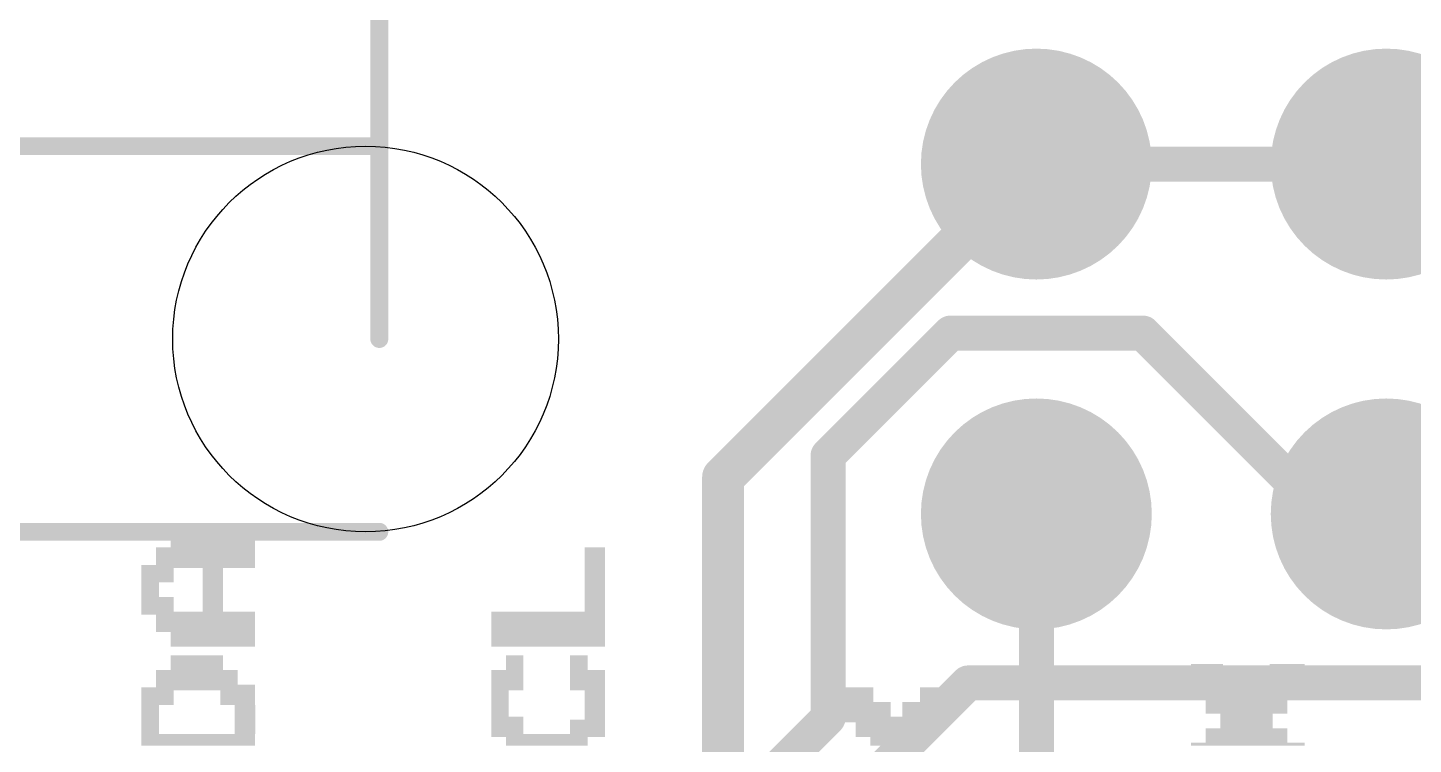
# Model space of a CAD drawing. Extents: x -8 to 72.9, y -20.5 to 38.
# Drawn here: x 1.05 to 11.11, y 23.56 to 28.76 of the extents above; entities that cross this region are included whole.
import ezdxf

# ---------------------------------------------------------------- set-up
doc = ezdxf.new("R2010")
doc.units = 0
for name, color, linetype in [('1', 12, 'CONTINUOUS'), ('16', 132, 'CONTINUOUS'), ('17', 110, 'CONTINUOUS'), ('20', 4, 'CONTINUOUS'), ('203', 40, 'CONTINUOUS'), ('47', 253, 'CONTINUOUS')]:
    doc.layers.add(name, color=color, linetype=linetype)

# ---------------------------------------------------------------- blocks, each defined once
blk = doc.blocks.new('ROUNDP')
at = {"const_width": 0.5}
blk.add_lwpolyline([(0, -0.25, 1), (0, 0.25, 1), (0, -0.25)], format="xyb", dxfattribs=at)
blk = doc.blocks.new('RECT')
blk.add_solid([(-0.5, -0.5), (0.5, -0.5), (-0.5, 0.5), (0.5, 0.5)])

msp = doc.modelspace()

# ---------------------------------------------------------------- linework, layer by layer
at = {"layer": '1', "const_width": 0.254}
for points in [[(8.37, 27.77), (10.91, 27.77)], [(6.858, 25.654), (7.747, 26.543)], [(7.747, 26.543), (9.144, 26.543)], [(9.144, 26.543), (10.457, 25.23)], [(6.858, 23.749), (6.858, 25.654)], [(10.457, 25.23), (10.91, 25.23)], [(5.207, 21.336), (7.874, 24.003)], [(7.874, 24.003), (11.557, 24.003)], [(5.842, 22.733), (6.858, 23.749)]]:
    msp.add_lwpolyline(points, dxfattribs=at)
at = {"layer": '1', "const_width": 0.127}
for points in [[(8.37, 27.8335, 1), (8.37, 27.7065)], [(10.91, 27.7065, 1), (10.91, 27.8335)], [(7.747, 26.6065, 1), (7.747, 26.4795)], [(7.7919, 26.4981, 1), (7.7021, 26.5879)], [(9.1889, 26.5879, 1), (9.0991, 26.4981)], [(9.144, 26.4795, 1), (9.144, 26.6065)], [(6.9215, 25.654, 1), (6.7945, 25.654)], [(6.8131, 25.6989, 1), (6.9029, 25.6091)], [(10.457, 25.2935, 1), (10.457, 25.1665)], [(10.91, 25.1665, 1), (10.91, 25.2935)], [(10.4121, 25.1851, 1), (10.5019, 25.2749)], [(7.874, 24.0665, 1), (7.874, 23.9395)], [(7.9189, 23.9581, 1), (7.8291, 24.0479)], [(6.9029, 23.7041, 1), (6.8131, 23.7939)], [(6.7945, 23.749, 1), (6.9215, 23.749)]]:
    msp.add_lwpolyline(points, format="xyb", dxfattribs=at)
at = {"layer": '16'}
for points, const_width in [([(8.37, 27.77), (6.096, 25.496)], 0.3048), ([(6.096, 25.496), (6.096, 20.32)], 0.3048), ([(8.37, 25.23), (8.37, 22.237)], 0.254)]:
    msp.add_lwpolyline(points, dxfattribs=dict(at, const_width=const_width))
for points, const_width in [([(8.4239, 27.7161, 1), (8.3161, 27.8239)], 0.1524), ([(6.1722, 25.496, 1), (6.0198, 25.496)], 0.1524), ([(6.0421, 25.5499, 1), (6.1499, 25.4421)], 0.1524), ([(8.4335, 25.23, 1), (8.3065, 25.23)], 0.127)]:
    msp.add_lwpolyline(points, format="xyb", dxfattribs=dict(at, const_width=const_width))
at = {"layer": '20'}
msp.add_circle((3.5, 26.5), 1.4, dxfattribs=at)
msp.add_arc((3, 27), 3, 90, 180, dxfattribs=at)
at = {"layer": '47', "const_width": 0.13}
for points in [[(3.6, 26.5), (3.6, 33.65)], [(3.6, 27.9), (-4.45, 27.9)], [(3.6, 25.1), (-4.45, 25.1)]]:
    msp.add_lwpolyline(points, dxfattribs=at)
at = {"layer": '47', "const_width": 0.065}
for points in [[(3.6, 27.8675, 1), (3.6, 27.9325)], [(3.5675, 26.5, 1), (3.6325, 26.5)], [(3.6, 25.0675, 1), (3.6, 25.1325)]]:
    msp.add_lwpolyline(points, format="xyb", dxfattribs=at)

# ---------------------------------------------------------------- block references
at = {"layer": '17', "xscale": 1.6764, "yscale": 1.6764}
for p in [(8.37, 27.77), (8.37, 27.77), (10.91, 27.77), (10.91, 27.77), (8.37, 25.23), (8.37, 25.23), (10.91, 25.23), (10.91, 25.23)]:
    msp.add_blockref('ROUNDP', p, dxfattribs=at)
at = {"layer": '203', "yscale": 0.0212}
for p, xscale in [((2.3917, 25.0815), 0.6138), ((2.3917, 25.0603), 0.6138), ((2.3917, 25.0392), 0.6138), ((2.3388, 24.9757), 0.7196), ((2.3388, 24.9545), 0.7196), ((2.3917, 25.018), 0.6138), ((2.3917, 24.9968), 0.6138), ((5.1645, 24.9757), 0.1482), ((5.1645, 24.9545), 0.1482), ((2.2859, 24.8487), 0.8255), ((2.3388, 24.9333), 0.7196), ((2.3388, 24.9122), 0.7196), ((2.3388, 24.891), 0.7196), ((2.3388, 24.8698), 0.7196), ((5.1645, 24.9333), 0.1482), ((5.1645, 24.9122), 0.1482), ((5.1645, 24.891), 0.1482), ((5.1645, 24.8698), 0.1482), ((5.1645, 24.8487), 0.1482), ((1.9896, 24.8275), 0.2328), ((1.9896, 24.8063), 0.2328), ((1.9896, 24.7852), 0.2328), ((1.9896, 24.764), 0.2328), ((1.9896, 24.7428), 0.2328), ((2.3917, 24.8275), 0.1482), ((2.3917, 24.8063), 0.1482), ((2.3917, 24.7852), 0.1482), ((2.3917, 24.764), 0.1482), ((2.3917, 24.7428), 0.1482), ((5.1645, 24.8275), 0.1482), ((5.1645, 24.8063), 0.1482), ((5.1645, 24.7852), 0.1482), ((5.1645, 24.764), 0.1482), ((5.1645, 24.7428), 0.1482), ((1.9367, 24.7217), 0.127), ((1.9367, 24.7005), 0.127), ((1.9367, 24.6793), 0.127), ((1.9367, 24.6582), 0.127), ((1.9367, 24.637), 0.127), ((2.3917, 24.7217), 0.1482), ((2.3917, 24.7005), 0.1482), ((2.3917, 24.6793), 0.1482), ((2.3917, 24.6582), 0.1482), ((2.3917, 24.637), 0.1482), ((5.1645, 24.7217), 0.1482), ((5.1645, 24.7005), 0.1482), ((5.1645, 24.6793), 0.1482), ((5.1645, 24.6582), 0.1482), ((5.1645, 24.637), 0.1482), ((1.9896, 24.6158), 0.2328), ((1.9896, 24.5947), 0.2328), ((1.9896, 24.5735), 0.2328), ((1.9896, 24.5524), 0.2328), ((2.3917, 24.6158), 0.1482), ((2.3917, 24.5947), 0.1482), ((2.3917, 24.5735), 0.1482), ((2.3917, 24.5524), 0.1482), ((5.1645, 24.6158), 0.1482), ((5.1645, 24.5947), 0.1482), ((5.1645, 24.5735), 0.1482), ((5.1645, 24.5524), 0.1482), ((2.2859, 24.51), 0.8255), ((1.9896, 24.5312), 0.2328), ((2.3388, 24.4889), 0.7196), ((2.3388, 24.4677), 0.7196), ((2.3388, 24.4465), 0.7196), ((2.3917, 24.5312), 0.1482), ((4.8258, 24.51), 0.8255), ((4.8258, 24.4889), 0.8255), ((4.8258, 24.4677), 0.8255), ((4.8258, 24.4465), 0.8255), ((5.1645, 24.5312), 0.1482), ((2.3388, 24.4254), 0.7196), ((2.3388, 24.4042), 0.7196), ((2.3388, 24.383), 0.7196), ((2.3917, 24.3619), 0.6138), ((2.3917, 24.3407), 0.6138), ((4.8258, 24.4254), 0.8255), ((4.8258, 24.4042), 0.8255), ((4.8258, 24.383), 0.8255), ((4.8258, 24.3619), 0.8255), ((4.8258, 24.3407), 0.8255), ((2.3917, 24.3195), 0.6138), ((2.3917, 24.2984), 0.6138), ((2.3917, 24.2772), 0.6138), ((4.8258, 24.3195), 0.8255), ((4.8258, 24.2984), 0.8255), ((4.8258, 24.2772), 0.8255), ((2.2753, 24.1925), 0.381), ((2.2753, 24.1714), 0.381), ((2.2753, 24.1502), 0.381), ((4.5824, 24.1925), 0.127), ((4.5824, 24.1714), 0.127), ((4.5824, 24.1502), 0.127), ((5.048, 24.1925), 0.127), ((5.048, 24.1714), 0.127), ((5.048, 24.1502), 0.127), ((2.2753, 24.0867), 0.5926), ((2.2753, 24.0655), 0.5926), ((2.2753, 24.0444), 0.5926), ((2.2753, 24.129), 0.381), ((2.2753, 24.1079), 0.381), ((4.5295, 24.0867), 0.2328), ((4.5295, 24.0655), 0.2328), ((4.5295, 24.0444), 0.2328), ((4.5824, 24.129), 0.127), ((4.5824, 24.1079), 0.127), ((5.048, 24.129), 0.127), ((5.048, 24.1079), 0.127), ((5.1115, 24.0867), 0.254), ((5.1115, 24.0655), 0.254), ((5.1115, 24.0444), 0.254), ((9.6093, 24.129), 0.2328), ((9.6093, 24.1079), 0.2328), ((9.6093, 24.0867), 0.2328), ((9.6093, 24.0655), 0.2328), ((9.6093, 24.0444), 0.2328), ((10.1913, 24.129), 0.254), ((10.1913, 24.1079), 0.254), ((10.1913, 24.0867), 0.254), ((10.1913, 24.0655), 0.254), ((10.1913, 24.0444), 0.254), ((2.2859, 23.9597), 0.8255), ((1.9896, 23.9385), 0.2328), ((2.2753, 24.0232), 0.5926), ((2.2753, 24.002), 0.5926), ((2.3388, 23.9809), 0.7196), ((2.5716, 23.9385), 0.254), ((4.5295, 24.0232), 0.2328), ((4.5295, 24.002), 0.2328), ((4.5295, 23.9809), 0.2328), ((4.5295, 23.9597), 0.2328), ((4.4766, 23.9385), 0.127), ((5.1115, 24.0232), 0.254), ((5.1115, 24.002), 0.254), ((5.1115, 23.9809), 0.254), ((5.1115, 23.9597), 0.254), ((5.1645, 23.9385), 0.1482), ((7.0694, 23.9597), 0.2328), ((7.0694, 23.9385), 0.2328), ((7.6514, 23.9597), 0.254), ((7.6514, 23.9385), 0.254), ((9.6728, 24.0232), 0.3598), ((9.6728, 24.002), 0.3598), ((9.6728, 23.9809), 0.3598), ((9.6728, 23.9597), 0.3598), ((9.6728, 23.9385), 0.3598), ((10.1278, 24.0232), 0.381), ((10.1278, 24.002), 0.381), ((10.1278, 23.9809), 0.381), ((10.1278, 23.9597), 0.381), ((10.1278, 23.9385), 0.381), ((1.9896, 23.9174), 0.2328), ((1.9896, 23.8962), 0.2328), ((1.9896, 23.875), 0.2328), ((1.9896, 23.8539), 0.2328), ((1.9367, 23.8327), 0.127), ((2.5716, 23.9174), 0.254), ((2.5716, 23.8962), 0.254), ((2.5716, 23.875), 0.254), ((2.5716, 23.8539), 0.254), ((2.6246, 23.8327), 0.1482), ((4.4766, 23.9174), 0.127), ((4.4766, 23.8962), 0.127), ((4.4766, 23.875), 0.127), ((4.4766, 23.8539), 0.127), ((4.4766, 23.8327), 0.127), ((5.1645, 23.9174), 0.1482), ((5.1645, 23.8962), 0.1482), ((5.1645, 23.875), 0.1482), ((5.1645, 23.8539), 0.1482), ((5.1645, 23.8327), 0.1482), ((7.0694, 23.9174), 0.2328), ((7.0694, 23.8962), 0.2328), ((7.0694, 23.875), 0.2328), ((7.1329, 23.8539), 0.3598), ((7.1329, 23.8327), 0.3598), ((7.5879, 23.8539), 0.381), ((7.5879, 23.8327), 0.381), ((7.6514, 23.9174), 0.254), ((7.6514, 23.8962), 0.254), ((7.6514, 23.875), 0.254), ((9.9056, 23.8962), 0.8255), ((9.6728, 23.9174), 0.3598), ((9.895, 23.875), 0.5926), ((9.895, 23.8539), 0.5926), ((9.895, 23.8327), 0.5926), ((10.1278, 23.9174), 0.381), ((1.9367, 23.8115), 0.127), ((1.9367, 23.7904), 0.127), ((1.9367, 23.7692), 0.127), ((1.9367, 23.7481), 0.127), ((2.6246, 23.8115), 0.1482), ((2.6246, 23.7904), 0.1482), ((2.6246, 23.7692), 0.1482), ((2.6246, 23.7481), 0.1482), ((4.4766, 23.8115), 0.127), ((4.4766, 23.7904), 0.127), ((4.4766, 23.7692), 0.127), ((4.5295, 23.7481), 0.2328), ((5.1645, 23.8115), 0.1482), ((5.1645, 23.7904), 0.1482), ((5.1645, 23.7692), 0.1482), ((5.1645, 23.7481), 0.1482), ((7.1329, 23.8115), 0.3598), ((7.1329, 23.7904), 0.3598), ((7.1329, 23.7692), 0.3598), ((7.3657, 23.7481), 0.8255), ((7.5879, 23.8115), 0.381), ((7.5879, 23.7904), 0.381), ((7.5879, 23.7692), 0.381), ((9.895, 23.8115), 0.5926), ((9.895, 23.7904), 0.5926), ((9.895, 23.7692), 0.381), ((9.895, 23.7481), 0.381), ((1.9367, 23.7269), 0.127), ((1.9367, 23.7057), 0.127), ((1.9367, 23.6846), 0.127), ((1.9367, 23.6634), 0.127), ((1.9367, 23.6422), 0.127), ((2.6246, 23.7269), 0.1482), ((2.6246, 23.7057), 0.1482), ((2.6246, 23.6846), 0.1482), ((2.6246, 23.6634), 0.1482), ((2.6246, 23.6422), 0.1482), ((4.5295, 23.7269), 0.2328), ((4.5295, 23.7057), 0.2328), ((4.5295, 23.6846), 0.2328), ((4.5295, 23.6634), 0.2328), ((4.5295, 23.6422), 0.2328), ((5.1115, 23.7269), 0.254), ((5.1115, 23.7057), 0.254), ((5.1115, 23.6846), 0.254), ((5.1115, 23.6634), 0.254), ((5.1115, 23.6422), 0.254), ((7.3022, 23.7269), 0.6985), ((7.3551, 23.7057), 0.5926), ((7.3551, 23.6846), 0.5926), ((7.3551, 23.6634), 0.5926), ((7.3551, 23.6422), 0.5926), ((9.895, 23.6634), 0.5926), ((9.895, 23.6422), 0.5926), ((9.895, 23.7269), 0.381), ((9.895, 23.7057), 0.381), ((9.895, 23.6846), 0.381), ((2.2859, 23.6211), 0.8255), ((2.2859, 23.5999), 0.8255), ((2.2859, 23.5787), 0.8255), ((2.2859, 23.5576), 0.8255), ((4.8258, 23.6211), 0.8255), ((4.8152, 23.5999), 0.5926), ((4.8152, 23.5787), 0.5926), ((4.8152, 23.5576), 0.5926), ((7.3551, 23.6211), 0.5926), ((7.3551, 23.5999), 0.381), ((7.3551, 23.5787), 0.381), ((7.3551, 23.5576), 0.381), ((9.9056, 23.5576), 0.8255), ((9.895, 23.6211), 0.5926), ((9.895, 23.5999), 0.5926), ((9.895, 23.5787), 0.5926)]:
    msp.add_blockref('RECT', p, dxfattribs=dict(at, xscale=xscale))

doc.saveas('drawing.dxf')
